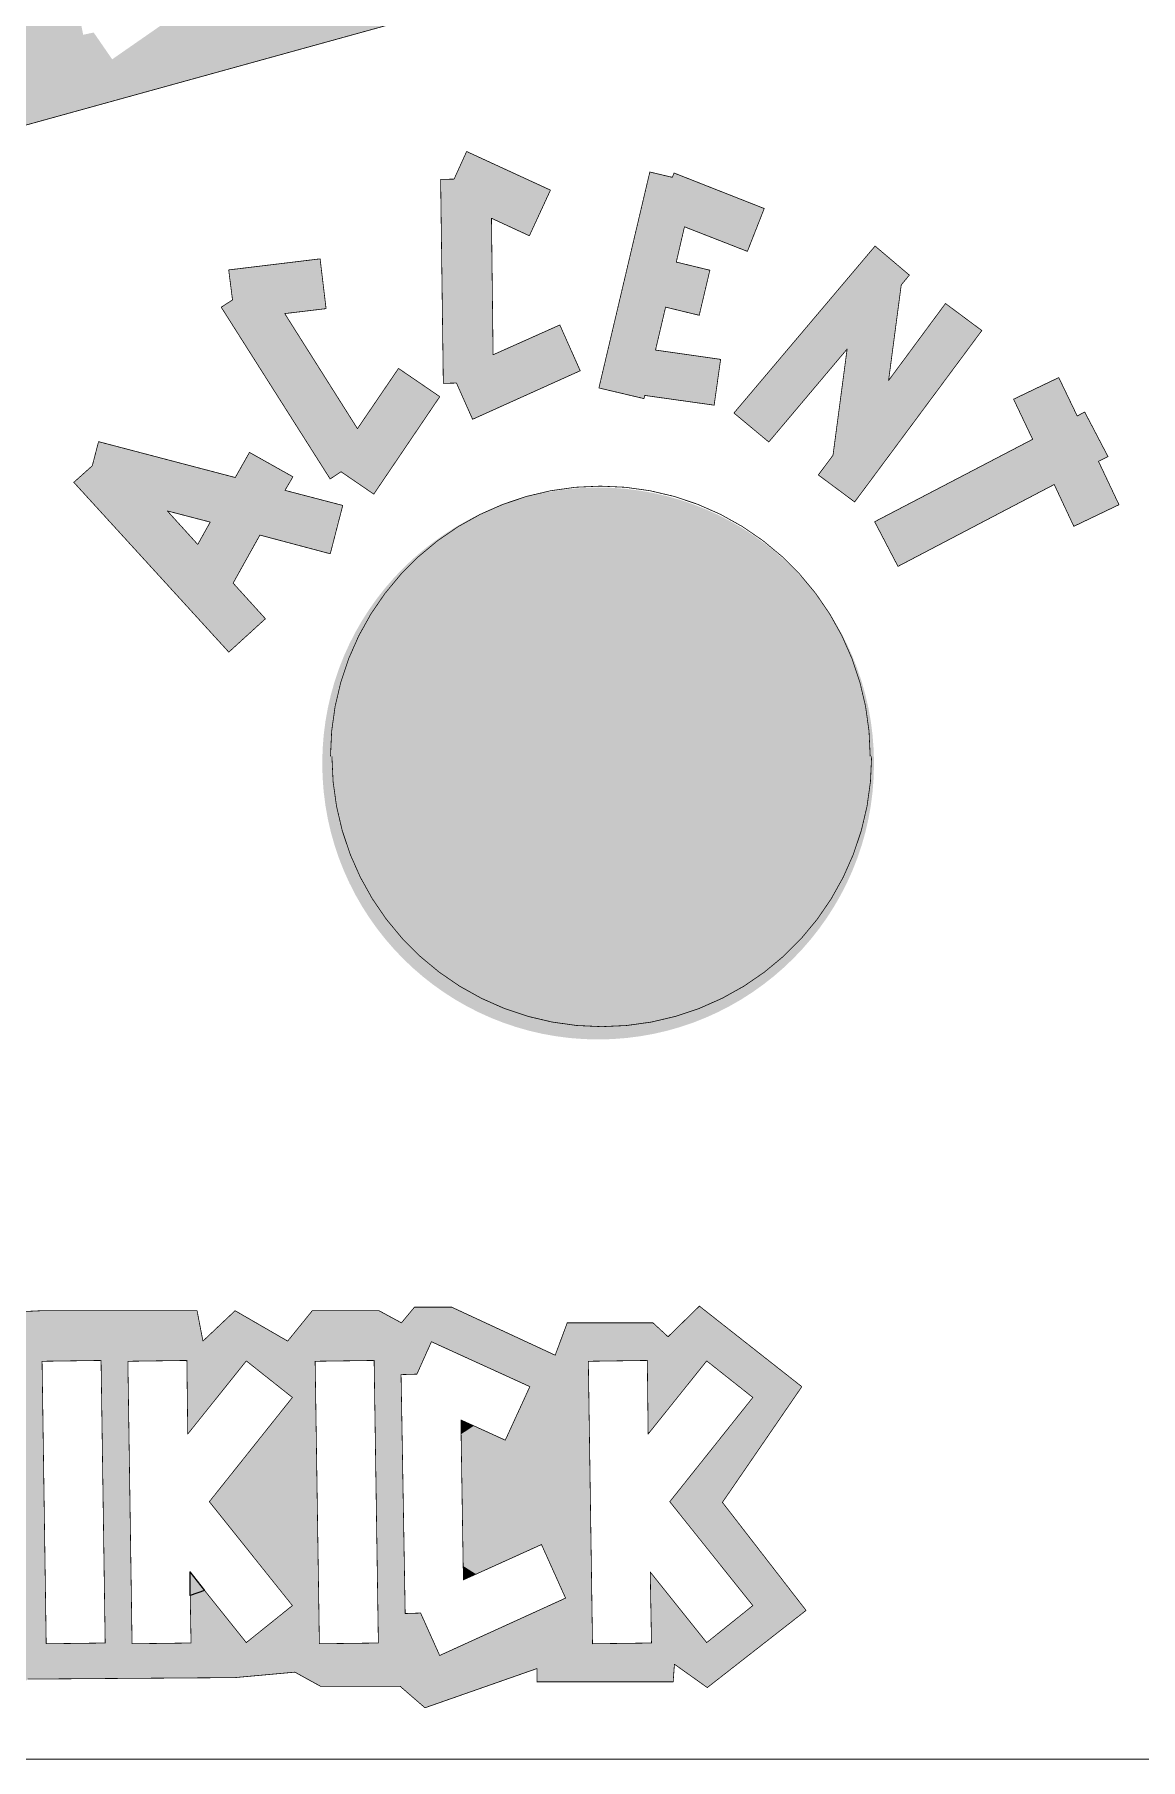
# Model space of a CAD drawing. Header units: inches. Extents: x 0 to 67, y 0 to 129.
# Drawn here: x 31.22 to 49.73, y 0 to 28.86 of the extents above; entities that cross this region are included whole.
import ezdxf

# ---------------------------------------------------------------- set-up
doc = ezdxf.new("R2010")
doc.units = ezdxf.units.IN
for name, color, linetype in [('Bottom Layer', 5, 'Continuous'), ('Bottom Solder', 6, 'Continuous'), ('Mechanical 2', 216, 'Continuous'), ('Mechanical 3', 76, 'Continuous'), ('Multi-Layer', 9, 'Continuous'), ('Pad Holes', 156, 'Continuous'), ('Top Layer', 1, 'Continuous'), ('Top Overlay', 2, 'Continuous'), ('Top Solder', 216, 'Continuous')]:
    doc.layers.add(name, color=color, linetype=linetype)

msp = doc.modelspace()

# ---------------------------------------------------------------- hatches: boundary and pattern name
at = {"layer": 'Bottom Layer'}
h = msp.add_hatch(color=5, dxfattribs=at)
edge = h.paths.add_edge_path()
edge.add_arc((40.655, 16.663), 4.515, 0, 360)
at = {"layer": 'Bottom Solder'}
h = msp.add_hatch(color=6, dxfattribs=at)
edge = h.paths.add_edge_path()
edge.add_arc((40.655, 16.663), 4.617, 0, 360)
at = {"layer": 'Multi-Layer'}
h = msp.add_hatch(color=9, dxfattribs=at)
edge = h.paths.add_edge_path()
edge.add_arc((40.655, 16.663), 4.515, 0, 360)
at = {"layer": 'Pad Holes'}
h = msp.add_hatch(color=7, dxfattribs=at)
edge = h.paths.add_edge_path()
edge.add_arc((40.655, 16.663), 4.515, 0, 360)
at = {"layer": 'Top Layer'}
h = msp.add_hatch(color=1, dxfattribs=at)
edge = h.paths.add_edge_path()
edge.add_arc((40.655, 16.663), 4.515, 0, 360)
at = {"layer": 'Top Overlay'}
h = msp.add_hatch(color=2, dxfattribs=at)
h.paths.add_polyline_path([(57.437, 48.532), (57.451, 48.511), (52.066, 33.14), (23.115, 25.143), (24.484, 21.409), (24.473, 21.386), (24.195, 21.312), (24.179, 21.304), (24.163, 21.301), (23.616, 21.075), (23.601, 21.065), (23.585, 21.06), (23.307, 20.899), (17.413, 29.189), (17.421, 29.213), (32.4, 33.429), (32.504, 33.616), (16.339, 31.983), (10.954, 47.355), (10.966, 47.377), (28.718, 51.777)])
h.paths.add_polyline_path([(41.834, 48.002), (41.827, 48.002), (41.827, 48.002), (41.827, 48.002), (41.827, 48.002), (41.179, 48.002), (41.179, 46.428), (41.475, 46.428), (41.475, 46.986), (41.493, 47.004), (41.827, 47.004), (41.837, 47.004), (41.858, 47.005), (41.879, 47.006), (41.899, 47.008), (41.91, 47.009), (41.916, 47.01), (41.93, 47.012), (41.943, 47.014), (41.956, 47.017), (41.962, 47.018), (41.972, 47.021), (41.99, 47.026), (42.009, 47.031), (42.027, 47.038), (42.036, 47.041), (42.042, 47.044), (42.053, 47.049), (42.065, 47.054), (42.076, 47.059), (42.082, 47.062), (42.093, 47.068), (42.115, 47.081), (42.136, 47.095), (42.156, 47.11), (42.166, 47.119), (42.18, 47.13), (42.207, 47.156), (42.231, 47.185), (42.252, 47.215), (42.262, 47.231), (42.262, 47.231), (42.274, 47.25), (42.294, 47.292), (42.309, 47.335), (42.32, 47.38), (42.324, 47.402), (42.325, 47.409), (42.326, 47.423), (42.328, 47.437), (42.329, 47.451), (42.329, 47.461), (42.329, 47.469), (42.33, 47.476), (42.33, 47.483), (42.33, 47.487), (42.33, 47.487), (42.33, 47.519), (42.33, 47.53), (42.329, 47.551), (42.327, 47.572), (42.325, 47.593), (42.324, 47.604), (42.323, 47.61), (42.321, 47.624), (42.318, 47.637), (42.315, 47.65), (42.312, 47.663), (42.308, 47.675), (42.304, 47.688), (42.3, 47.7), (42.298, 47.706), (42.294, 47.715), (42.287, 47.732), (42.278, 47.749), (42.269, 47.766), (42.264, 47.774), (42.25, 47.798), (42.216, 47.842), (42.177, 47.881), (42.133, 47.915), (42.109, 47.929), (42.106, 47.93), (42.101, 47.933), (42.095, 47.937), (42.089, 47.94), (42.086, 47.941), (42.069, 47.95), (42.033, 47.966), (41.996, 47.979), (41.958, 47.989), (41.939, 47.992), (41.932, 47.993), (41.919, 47.995), (41.905, 47.997), (41.891, 47.999), (41.884, 47.999), (41.877, 48), (41.863, 48.001), (41.85, 48.001), (41.848, 48.001), (41.848, 48.001)], flags=0)
h.paths.add_polyline_path([(47.279, 48.002), (46.982, 48.002), (46.982, 47.352), (46.398, 47.352), (46.398, 48.002), (46.101, 48.002), (46.101, 46.428), (46.398, 46.428), (46.398, 47.083), (46.982, 47.083), (46.982, 46.428), (47.279, 46.428)], flags=0)
h.paths.add_polyline_path([(24.088, 48.002), (23.791, 48.002), (23.791, 46.972), (23.791, 46.965), (23.791, 46.951), (23.79, 46.938), (23.789, 46.924), (23.788, 46.917), (23.788, 46.914), (23.787, 46.907), (23.786, 46.901), (23.784, 46.895), (23.784, 46.891), (23.783, 46.885), (23.78, 46.873), (23.778, 46.866), (23.77, 46.844), (23.77, 46.844), (23.761, 46.822), (23.752, 46.804), (23.736, 46.779), (23.718, 46.756), (23.708, 46.745), (23.7, 46.737), (23.682, 46.722), (23.663, 46.709), (23.642, 46.697), (23.632, 46.692), (23.626, 46.69), (23.614, 46.685), (23.602, 46.681), (23.59, 46.677), (23.584, 46.675), (23.581, 46.675), (23.575, 46.673), (23.568, 46.672), (23.562, 46.67), (23.559, 46.67), (23.559, 46.67), (23.555, 46.669), (23.548, 46.668), (23.542, 46.667), (23.535, 46.666), (23.531, 46.665), (23.528, 46.665), (23.52, 46.664), (23.513, 46.663), (23.506, 46.663), (23.502, 46.663), (23.499, 46.663), (23.491, 46.662), (23.483, 46.662), (23.476, 46.662), (23.472, 46.662), (23.465, 46.662), (23.45, 46.662), (23.435, 46.663), (23.42, 46.664), (23.413, 46.665), (23.409, 46.666), (23.402, 46.667), (23.396, 46.668), (23.389, 46.669), (23.385, 46.67), (23.382, 46.67), (23.376, 46.672), (23.369, 46.673), (23.363, 46.675), (23.359, 46.675), (23.353, 46.677), (23.341, 46.681), (23.329, 46.685), (23.318, 46.69), (23.312, 46.692), (23.304, 46.696), (23.288, 46.704), (23.273, 46.714), (23.271, 46.715), (23.251, 46.73), (23.251, 46.73), (23.234, 46.745), (23.222, 46.758), (23.201, 46.787), (23.184, 46.818), (23.171, 46.85), (23.166, 46.867), (23.164, 46.873), (23.161, 46.886), (23.159, 46.898), (23.157, 46.911), (23.156, 46.917), (23.155, 46.92), (23.155, 46.927), (23.154, 46.934), (23.154, 46.94), (23.153, 46.944), (23.153, 46.947), (23.153, 46.954), (23.153, 46.961), (23.153, 46.968), (23.153, 46.972), (23.153, 48.002), (22.856, 48.002), (22.856, 46.981), (22.856, 46.968), (22.856, 46.942), (22.858, 46.916), (22.861, 46.89), (22.862, 46.877), (22.863, 46.869), (22.866, 46.853), (22.869, 46.837), (22.872, 46.821), (22.874, 46.813), (22.875, 46.805), (22.879, 46.79), (22.884, 46.775), (22.889, 46.76), (22.891, 46.753), (22.895, 46.742), (22.903, 46.721), (22.913, 46.7), (22.923, 46.679), (22.928, 46.669), (22.947, 46.637), (22.992, 46.578), (23.046, 46.526), (23.106, 46.483), (23.139, 46.466), (23.154, 46.459), (23.183, 46.447), (23.213, 46.435), (23.244, 46.426), (23.26, 46.422), (23.268, 46.42), (23.284, 46.416), (23.301, 46.413), (23.318, 46.41), (23.326, 46.408), (23.335, 46.407), (23.353, 46.404), (23.37, 46.402), (23.388, 46.401), (23.406, 46.399), (23.425, 46.398), (23.444, 46.398), (23.463, 46.397), (23.472, 46.397), (23.486, 46.397), (23.514, 46.398), (23.541, 46.399), (23.569, 46.402), (23.583, 46.403), (23.591, 46.404), (23.608, 46.407), (23.626, 46.409), (23.642, 46.413), (23.659, 46.416), (23.675, 46.42), (23.691, 46.424), (23.707, 46.428), (23.715, 46.431), (23.722, 46.433), (23.737, 46.438), (23.752, 46.444), (23.767, 46.45), (23.774, 46.453), (23.774, 46.453), (23.778, 46.455), (23.785, 46.458), (23.792, 46.461), (23.799, 46.465), (23.802, 46.466), (23.816, 46.473), (23.842, 46.489), (23.867, 46.505), (23.891, 46.523), (23.903, 46.533), (23.92, 46.548), (23.95, 46.579), (23.978, 46.613), (24.003, 46.65), (24.013, 46.669), (24.023, 46.686), (24.039, 46.721), (24.054, 46.757), (24.063, 46.789), (24.065, 46.794), (24.07, 46.813), (24.07, 46.813), (24.07, 46.813), (24.071, 46.821), (24.075, 46.837), (24.078, 46.853), (24.08, 46.869), (24.083, 46.886), (24.085, 46.903), (24.086, 46.92), (24.087, 46.937), (24.088, 46.946), (24.088, 46.95), (24.088, 46.959), (24.088, 46.968), (24.088, 46.977), (24.088, 46.981), (24.088, 46.981)], flags=0)
h.paths.add_polyline_path([(25.651, 48.002), (25.359, 48.002), (25.359, 46.631), (25.319, 46.631), (25.006, 48.002), (24.442, 48.002), (24.442, 46.428), (24.734, 46.428), (24.734, 47.799), (24.775, 47.799), (25.087, 46.428), (25.651, 46.428)], flags=0)
h.paths.add_polyline_path([(20.915, 48.002), (20.364, 48.002), (20.092, 46.631), (20.052, 46.631), (19.78, 48.002), (19.231, 48.002), (19.231, 46.428), (19.518, 46.428), (19.518, 47.784), (19.558, 47.784), (19.828, 46.428), (20.318, 46.428), (20.587, 47.784), (20.628, 47.784), (20.628, 46.428), (20.915, 46.428)], flags=0)
h.paths.add_polyline_path([(44.381, 48.002), (43.168, 48.002), (43.168, 47.732), (43.627, 47.732), (43.627, 46.428), (43.923, 46.428), (43.923, 47.732), (44.381, 47.732)], flags=0)
h.paths.add_polyline_path([(42.899, 48.002), (42.603, 48.002), (42.603, 46.428), (42.899, 46.428)], flags=0)
h.paths.add_polyline_path([(27.134, 48.002), (25.921, 48.002), (25.921, 47.732), (26.379, 47.732), (26.379, 46.428), (26.676, 46.428), (26.676, 47.732), (27.134, 47.732)], flags=0)
h.paths.add_polyline_path([(18.561, 48.002), (18.043, 48.002), (17.631, 46.428), (17.936, 46.428), (18.022, 46.775), (18.583, 46.775), (18.669, 46.428), (18.974, 46.428)], flags=0)
h.paths.add_polyline_path([(21.876, 48.033), (21.847, 48.032), (21.819, 48.03), (21.79, 48.028), (21.776, 48.026), (21.77, 48.025), (21.756, 48.024), (21.743, 48.022), (21.73, 48.019), (21.723, 48.018), (21.71, 48.016), (21.685, 48.01), (21.66, 48.003), (21.636, 47.996), (21.624, 47.992), (21.612, 47.988), (21.589, 47.979), (21.567, 47.969), (21.545, 47.958), (21.534, 47.953), (21.518, 47.944), (21.488, 47.925), (21.459, 47.904), (21.431, 47.882), (21.418, 47.869), (21.396, 47.849), (21.357, 47.803), (21.324, 47.753), (21.297, 47.7), (21.287, 47.672), (21.282, 47.66), (21.274, 47.635), (21.267, 47.611), (21.264, 47.596), (21.261, 47.586), (21.259, 47.573), (21.257, 47.566), (21.255, 47.553), (21.255, 47.553), (21.254, 47.549), (21.253, 47.539), (21.251, 47.526), (21.249, 47.512), (21.247, 47.498), (21.246, 47.484), (21.245, 47.47), (21.245, 47.463), (21.244, 47.455), (21.243, 47.44), (21.243, 47.426), (21.243, 47.411), (21.243, 47.403), (21.243, 47.027), (21.243, 47.012), (21.244, 46.983), (21.245, 46.954), (21.248, 46.925), (21.25, 46.911), (21.251, 46.904), (21.253, 46.89), (21.255, 46.877), (21.257, 46.864), (21.26, 46.85), (21.263, 46.838), (21.266, 46.825), (21.269, 46.812), (21.271, 46.806), (21.274, 46.794), (21.282, 46.77), (21.291, 46.747), (21.301, 46.724), (21.306, 46.712), (21.316, 46.691), (21.341, 46.65), (21.369, 46.611), (21.401, 46.576), (21.418, 46.559), (21.44, 46.539), (21.488, 46.503), (21.54, 46.472), (21.595, 46.447), (21.624, 46.438), (21.636, 46.433), (21.66, 46.426), (21.685, 46.42), (21.71, 46.414), (21.723, 46.412), (21.723, 46.412), (21.73, 46.411), (21.743, 46.408), (21.756, 46.406), (21.77, 46.404), (21.783, 46.403), (21.797, 46.401), (21.811, 46.4), (21.825, 46.399), (21.839, 46.398), (21.854, 46.398), (21.868, 46.397), (21.883, 46.397), (21.89, 46.397), (21.904, 46.397), (21.933, 46.398), (21.961, 46.4), (21.99, 46.402), (22.004, 46.404), (22.011, 46.404), (22.024, 46.406), (22.037, 46.408), (22.051, 46.411), (22.064, 46.413), (22.076, 46.416), (22.089, 46.418), (22.102, 46.421), (22.108, 46.423), (22.12, 46.426), (22.144, 46.433), (22.168, 46.441), (22.191, 46.45), (22.203, 46.455), (22.225, 46.465), (22.267, 46.488), (22.307, 46.514), (22.345, 46.543), (22.362, 46.559), (22.362, 46.559), (22.384, 46.58), (22.423, 46.626), (22.456, 46.676), (22.483, 46.729), (22.494, 46.758), (22.498, 46.77), (22.506, 46.794), (22.513, 46.819), (22.519, 46.844), (22.522, 46.857), (22.523, 46.864), (22.525, 46.877), (22.528, 46.89), (22.53, 46.904), (22.531, 46.918), (22.533, 46.932), (22.534, 46.946), (22.535, 46.96), (22.536, 46.975), (22.537, 46.99), (22.537, 47.004), (22.537, 47.019), (22.537, 47.027), (22.537, 47.027), (22.537, 47.403), (22.537, 47.418), (22.537, 47.447), (22.535, 47.476), (22.532, 47.505), (22.53, 47.519), (22.53, 47.526), (22.528, 47.539), (22.526, 47.549), (22.525, 47.553), (22.525, 47.553), (22.523, 47.566), (22.522, 47.573), (22.522, 47.573), (22.52, 47.579), (22.518, 47.592), (22.518, 47.592), (22.517, 47.596), (22.514, 47.605), (22.511, 47.617), (22.509, 47.624), (22.506, 47.636), (22.498, 47.659), (22.489, 47.683), (22.48, 47.706), (22.474, 47.717), (22.464, 47.738), (22.44, 47.779), (22.411, 47.818), (22.38, 47.853), (22.362, 47.869), (22.34, 47.89), (22.292, 47.926), (22.24, 47.957), (22.185, 47.982), (22.157, 47.992), (22.144, 47.996), (22.12, 48.003), (22.095, 48.01), (22.07, 48.016), (22.044, 48.021), (22.017, 48.025), (21.989, 48.028), (21.962, 48.03), (21.948, 48.031), (21.941, 48.032), (21.926, 48.032), (21.912, 48.033), (21.897, 48.033), (21.89, 48.033)], flags=0)
h.paths.add_polyline_path([(44.552, 43.82), (44.302, 43.82), (44.053, 43.82), (44.036, 43.817), (44.019, 43.818), (43.524, 43.753), (43.508, 43.747), (43.49, 43.746), (43.008, 43.617), (42.993, 43.609), (42.976, 43.606), (42.515, 43.415), (42.5, 43.405), (42.484, 43.4), (42.052, 43.15), (42.039, 43.139), (42.023, 43.131), (41.627, 42.827), (41.616, 42.814), (41.602, 42.805), (41.249, 42.452), (41.239, 42.437), (41.226, 42.426), (40.922, 42.03), (40.915, 42.015), (40.903, 42.002), (40.654, 41.569), (40.648, 41.553), (40.639, 41.539), (40.448, 41.077), (40.444, 41.061), (40.437, 41.045), (40.307, 40.563), (40.306, 40.546), (40.301, 40.53), (40.236, 40.035), (40.237, 40.017), (40.233, 40.001), (40.233, 39.751), (40.233, 39.501), (40.237, 39.485), (40.236, 39.467), (40.301, 38.972), (40.306, 38.956), (40.307, 38.939), (40.437, 38.457), (40.444, 38.441), (40.448, 38.425), (40.639, 37.963), (40.648, 37.949), (40.654, 37.933), (40.903, 37.5), (40.915, 37.487), (40.922, 37.472), (41.226, 37.076), (41.239, 37.065), (41.249, 37.05), (41.602, 36.697), (41.616, 36.688), (41.627, 36.675), (42.023, 36.371), (42.039, 36.363), (42.052, 36.352), (42.484, 36.102), (42.5, 36.097), (42.515, 36.087), (42.976, 35.896), (42.993, 35.893), (43.008, 35.885), (43.49, 35.756), (43.508, 35.755), (43.524, 35.749), (44.019, 35.684), (44.036, 35.685), (44.053, 35.682), (44.302, 35.682), (44.302, 35.682), (44.552, 35.682), (44.569, 35.685), (44.586, 35.684), (45.081, 35.749), (45.097, 35.755), (45.114, 35.756), (45.597, 35.885), (45.612, 35.893), (45.629, 35.896), (46.09, 36.087), (46.104, 36.097), (46.121, 36.102), (46.553, 36.352), (46.566, 36.363), (46.581, 36.371), (46.978, 36.675), (46.989, 36.688), (47.003, 36.697), (47.356, 37.05), (47.366, 37.065), (47.378, 37.076), (47.683, 37.472), (47.69, 37.487), (47.701, 37.5), (47.951, 37.933), (47.957, 37.949), (47.966, 37.963), (48.157, 38.425), (48.16, 38.441), (48.168, 38.457), (48.297, 38.939), (48.298, 38.956), (48.304, 38.972), (48.369, 39.467), (48.368, 39.485), (48.371, 39.501), (48.371, 39.751), (48.371, 39.751), (48.371, 40.001), (48.368, 40.017), (48.369, 40.035), (48.304, 40.53), (48.298, 40.546), (48.297, 40.563), (48.168, 41.045), (48.161, 41.061), (48.157, 41.077), (47.966, 41.539), (47.957, 41.553), (47.951, 41.569), (47.701, 42.002), (47.69, 42.015), (47.683, 42.03), (47.378, 42.426), (47.366, 42.437), (47.356, 42.452), (47.003, 42.805), (46.989, 42.814), (46.978, 42.827), (46.581, 43.131), (46.566, 43.139), (46.553, 43.15), (46.121, 43.4), (46.104, 43.405), (46.09, 43.415), (45.629, 43.606), (45.612, 43.609), (45.597, 43.617), (45.114, 43.746), (45.097, 43.747), (45.081, 43.753), (44.586, 43.818), (44.569, 43.817)], flags=0)
h.paths.add_polyline_path([(22.581, 43.82), (22.331, 43.82), (22.082, 43.82), (22.065, 43.817), (22.048, 43.818), (21.553, 43.753), (21.537, 43.747), (21.519, 43.746), (21.037, 43.617), (21.022, 43.609), (21.005, 43.606), (20.544, 43.415), (20.529, 43.405), (20.513, 43.4), (20.081, 43.15), (20.068, 43.139), (20.052, 43.131), (19.656, 42.827), (19.645, 42.814), (19.631, 42.805), (19.278, 42.452), (19.268, 42.437), (19.255, 42.426), (18.951, 42.03), (18.944, 42.015), (18.932, 42.002), (18.683, 41.569), (18.677, 41.553), (18.668, 41.539), (18.477, 41.077), (18.473, 41.061), (18.466, 41.045), (18.336, 40.563), (18.335, 40.546), (18.33, 40.53), (18.265, 40.035), (18.266, 40.017), (18.262, 40.001), (18.262, 39.751), (18.262, 39.501), (18.266, 39.485), (18.265, 39.467), (18.33, 38.972), (18.335, 38.956), (18.336, 38.939), (18.466, 38.457), (18.473, 38.441), (18.477, 38.425), (18.668, 37.963), (18.677, 37.949), (18.683, 37.933), (18.932, 37.5), (18.944, 37.487), (18.951, 37.472), (19.255, 37.076), (19.268, 37.065), (19.278, 37.05), (19.631, 36.697), (19.645, 36.688), (19.656, 36.675), (20.052, 36.371), (20.068, 36.363), (20.081, 36.352), (20.513, 36.102), (20.529, 36.097), (20.544, 36.087), (21.005, 35.896), (21.022, 35.893), (21.037, 35.885), (21.519, 35.756), (21.537, 35.755), (21.553, 35.749), (22.048, 35.684), (22.065, 35.685), (22.082, 35.682), (22.331, 35.682), (22.331, 35.682), (22.581, 35.682), (22.598, 35.685), (22.615, 35.684), (23.11, 35.749), (23.126, 35.755), (23.143, 35.756), (23.626, 35.885), (23.641, 35.893), (23.658, 35.896), (24.119, 36.087), (24.133, 36.097), (24.15, 36.102), (24.582, 36.352), (24.595, 36.363), (24.61, 36.371), (25.007, 36.675), (25.018, 36.688), (25.032, 36.697), (25.385, 37.05), (25.395, 37.065), (25.407, 37.076), (25.712, 37.472), (25.719, 37.487), (25.73, 37.5), (25.98, 37.933), (25.986, 37.949), (25.995, 37.963), (26.186, 38.425), (26.189, 38.441), (26.197, 38.457), (26.326, 38.939), (26.327, 38.956), (26.333, 38.972), (26.398, 39.467), (26.397, 39.485), (26.4, 39.501), (26.4, 39.751), (26.4, 39.751), (26.4, 40.001), (26.397, 40.017), (26.398, 40.035), (26.333, 40.53), (26.327, 40.546), (26.326, 40.563), (26.197, 41.045), (26.19, 41.061), (26.186, 41.077), (25.995, 41.539), (25.986, 41.553), (25.98, 41.569), (25.73, 42.002), (25.719, 42.015), (25.712, 42.03), (25.407, 42.426), (25.395, 42.437), (25.385, 42.452), (25.032, 42.805), (25.018, 42.814), (25.007, 42.827), (24.61, 43.131), (24.595, 43.139), (24.582, 43.15), (24.15, 43.4), (24.133, 43.405), (24.119, 43.415), (23.658, 43.606), (23.641, 43.609), (23.626, 43.617), (23.143, 43.746), (23.126, 43.747), (23.11, 43.753), (22.615, 43.818), (22.598, 43.817)], flags=0)
h.paths.add_polyline_path([(35.89, 32.844), (35.226, 32.736), (35.431, 31.486), (34.655, 31.347), (34.635, 31.362), (34.447, 32.508), (33.784, 32.4), (34.303, 29.223), (34.966, 29.331), (34.746, 30.681), (35.521, 30.819), (35.542, 30.804), (35.745, 29.559), (36.409, 29.667), (36.201, 30.941), (36.407, 30.977), (36.298, 31.64), (36.11, 31.607), (36.09, 31.622)], flags=0)
h.paths.add_polyline_path([(31.771, 32.036), (31.672, 31.633), (31.491, 31.595), (32.037, 28.854), (32.213, 28.891), (32.522, 28.443), (33.851, 29.366), (33.462, 29.932), (32.656, 29.376), (32.632, 29.385), (32.278, 31.178), (32.295, 31.197), (33.082, 31.122), (33.252, 31.79)], flags=0)
h.paths.add_polyline_path([(30.09, 31.547), (29.314, 31.411), (29.335, 31.298), (29.32, 31.277), (28.678, 31.187), (28.786, 30.411), (29.474, 30.505), (29.956, 27.758), (30.731, 27.894), (30.254, 30.595), (30.269, 30.615), (30.967, 30.707), (30.859, 31.483), (30.116, 31.383)], flags=0)
h.paths.add_polyline_path([(27.884, 31.128), (27.062, 30.994), (27.705, 27.058), (28.527, 27.191)], flags=0)
h.paths.add_polyline_path([(24.886, 30.753), (24.094, 30.603), (24.934, 26.168), (25.726, 26.318), (25.523, 27.389), (26.89, 29.261), (26.252, 29.857), (26.178, 29.757), (24.922, 30.563)], flags=0)
for points in [[(38.064, 23.022), (38.019, 26.434), (38.244, 26.439), (38.454, 26.901), (39.857, 26.255), (39.504, 25.491), (38.87, 25.784), (38.897, 23.5), (40.014, 23.999), (40.355, 23.233), (38.554, 22.421), (38.284, 23.027)], [(41.435, 22.82), (42.597, 22.657), (42.705, 23.424), (41.615, 23.579), (41.784, 24.297), (42.347, 24.161), (42.525, 24.915), (41.963, 25.051), (42.1, 25.641), (43.153, 25.23), (43.435, 25.947), (41.926, 26.541), (41.897, 26.469), (41.52, 26.558), (40.668, 22.945), (41.422, 22.767)], [(42.928, 22.526), (43.511, 22.041), (44.822, 23.596), (44.586, 21.82), (44.34, 21.49), (44.948, 21.038), (47.077, 23.906), (46.468, 24.358), (45.516, 23.07), (45.728, 24.669), (45.864, 24.833), (45.29, 25.319)], [(36.17, 21.423), (34.347, 24.296), (34.536, 24.418), (34.472, 24.92), (36.002, 25.105), (36.102, 24.272), (35.41, 24.189), (36.627, 22.264), (37.314, 23.272), (38.005, 22.8), (36.9, 21.169), (36.353, 21.543)], [(45.673, 19.96), (45.283, 20.707), (47.927, 22.086), (47.608, 22.757), (48.364, 23.119), (48.673, 22.476), (48.798, 22.543), (49.188, 21.797), (49.029, 21.717), (49.372, 20.992), (48.616, 20.63), (48.288, 21.33)], [(33.782, 5.822), (33.782, 5.45), (33.787, 5.445), (34.023, 5.74)], [(41.488, 5.822), (41.488, 5.45), (41.492, 5.445), (41.728, 5.74)], [(38.358, 5.681), (38.358, 5.447), (38.362, 5.443), (38.575, 5.582)], [(38.396, 3.237), (38.396, 3.009), (38.4, 3.005), (38.611, 3.101)], [(41.527, 3.137), (41.527, 2.751), (41.534, 2.744), (41.773, 2.83)]]:
    msp.add_hatch(color=2, dxfattribs=at).paths.add_polyline_path(points)
h = msp.add_hatch(color=2, dxfattribs=at)
h.paths.add_polyline_path([(34.582, 21.447), (34.82, 21.867), (35.531, 21.468), (35.537, 21.443), (35.414, 21.232), (36.381, 20.98), (36.177, 20.189), (36.155, 20.176), (34.994, 20.484), (34.546, 19.68), (35.087, 19.084), (34.474, 18.526), (31.892, 21.352), (31.893, 21.378), (32.189, 21.643), (32.29, 22.03), (32.311, 22.042)])
h.paths.add_polyline_path([(33.445, 20.888), (33.954, 20.327), (34.163, 20.701)], flags=0)
h = msp.add_hatch(color=2, dxfattribs=at)
h.paths.add_polyline_path([(44.064, 6.237), (42.735, 4.302), (44.135, 2.494), (42.482, 1.203), (41.932, 1.594), (41.911, 1.299), (39.63, 1.299), (39.63, 1.521), (37.757, 0.865), (37.343, 1.223), (36.012, 1.223), (35.58, 1.461), (34.579, 1.37), (31.107, 1.345), (30.889, 1.126), (29.514, 1.461), (28.802, 1.37), (28.6, 1.906), (26.815, 1.596), (26.572, 1.229), (25.005, 1.461), (24.8, 2.37), (23.931, 2.122), (23.694, 1.422), (21.579, 1.422), (21.579, 7.484), (23.784, 7.484), (24.8, 6.836), (25.53, 7.366), (28.32, 7.366), (31.337, 7.508), (33.943, 7.508), (34.041, 7), (34.579, 7.508), (35.459, 7), (35.871, 7.508), (36.988, 7.508), (37.363, 7.305), (37.582, 7.568), (38.203, 7.568), (39.936, 6.764), (40.138, 7.305), (41.573, 7.305), (41.825, 7.072), (42.35, 7.585)])
h.paths.add_polyline_path([(37.865, 6.989), (37.622, 6.447), (37.357, 6.439), (37.426, 2.442), (37.684, 2.45), (38.003, 1.74), (40.11, 2.7), (39.707, 3.596), (38.421, 3.015), (38.4, 3.028), (38.359, 5.658), (38.38, 5.671), (39.101, 5.342), (39.512, 6.238)], flags=0)
h.paths.add_polyline_path([(25.771, 6.704), (25.541, 2.054), (26.528, 2.005), (26.535, 2.234), (28.35, 2.686), (28.676, 2.693), (28.544, 6.697), (27.564, 6.662), (27.571, 6.327), (27.552, 6.311), (26.744, 6.454), (26.758, 6.655)], flags=0)
h.paths.add_polyline_path([(41.478, 6.676), (40.491, 6.662), (40.561, 1.936), (41.548, 1.949), (41.528, 3.098), (41.552, 3.107), (42.472, 1.956), (43.244, 2.575), (41.854, 4.313), (43.244, 6.057), (42.472, 6.668), (41.516, 5.475), (41.492, 5.483)], flags=0)
h.paths.add_polyline_path([(33.772, 6.676), (32.785, 6.662), (32.855, 1.936), (33.842, 1.949), (33.822, 3.098), (33.846, 3.107), (34.767, 1.956), (35.538, 2.575), (34.148, 4.313), (35.538, 6.057), (34.767, 6.668), (33.81, 5.475), (33.786, 5.483)], flags=0)
h.paths.add_polyline_path([(23.265, 6.808), (22.278, 6.808), (22.278, 1.942), (23.265, 1.942), (23.265, 3.117), (25.337, 4.827), (24.704, 5.585), (24.593, 5.494), (23.265, 6.599)], flags=0)
h.paths.add_polyline_path([(36.906, 6.676), (35.919, 6.662), (35.99, 1.936), (36.977, 1.949)], flags=0)
h.paths.add_polyline_path([(32.336, 6.676), (31.349, 6.662), (31.418, 1.936), (32.405, 1.949)], flags=0)
h.paths.add_polyline_path([(30.042, 6.69), (29.055, 6.662), (29.188, 2.012), (29.48, 2.018), (30.815, 1.811), (30.967, 2.783), (30.147, 2.916)], flags=0)
at = {"layer": 'Top Solder'}
h = msp.add_hatch(color=216, dxfattribs=at)
edge = h.paths.add_edge_path()
edge.add_arc((40.655, 16.663), 4.617, 0, 360)

# ---------------------------------------------------------------- linework, layer by layer
at = {"layer": 'Mechanical 2', "const_width": 0.0127}
for points in [[(36.176, 16.787, -0.414214), (40.692, 21.303)], [(40.692, 21.303, -0.414214), (45.208, 16.787)], [(40.716, 12.26, -0.414214), (36.2, 16.776)], [(45.232, 16.776, -0.414214), (40.716, 12.26)]]:
    msp.add_lwpolyline(points, format="xyb", dxfattribs=at)
at = {"layer": 'Mechanical 2', "const_width": 0.00635}
for points in [[(40.689, 21.303, 1), (40.695, 21.303, 1)], [(40.689, 21.303, 1), (40.695, 21.303, 1)], [(36.173, 16.787, 1), (36.179, 16.787, 1)], [(36.197, 16.776, 1), (36.204, 16.776, 1)], [(45.205, 16.787, 1), (45.211, 16.787, 1)], [(45.229, 16.776, 1), (45.235, 16.776, 1)], [(40.713, 12.26, 1), (40.72, 12.26, 1)], [(40.713, 12.26, 1), (40.72, 12.26, 1)]]:
    msp.add_lwpolyline(points, format="xyb", close=True, dxfattribs=at)
at = {"layer": 'Mechanical 2', "const_width": 0.0127}
msp.add_lwpolyline([(0.006, 0.006), (66.606, 0.006)], dxfattribs=at)
at = {"layer": 'Mechanical 3'}
for points, const_width in [([(23.115, 25.143), (52.066, 33.14)], 0.013), ([(38.244, 26.439), (38.454, 26.901)], 0.0127), ([(38.454, 26.901), (39.857, 26.255)], 0.0127), ([(40.668, 22.945), (41.52, 26.558)], 0.0127), ([(41.52, 26.558), (41.897, 26.469)], 0.0127), ([(38.019, 26.434), (38.244, 26.439)], 0.0127), ([(38.019, 26.434), (38.064, 23.022)], 0.0127), ([(41.897, 26.469), (41.926, 26.541)], 0.0127), ([(41.926, 26.541), (43.435, 25.947)], 0.0127), ([(39.504, 25.491), (39.857, 26.255)], 0.0127), ([(38.87, 25.784), (39.504, 25.491)], 0.0127), ([(38.87, 25.784), (38.897, 23.5)], 0.0127), ([(43.153, 25.23), (43.435, 25.947)], 0.0127), ([(41.963, 25.051), (42.1, 25.641)], 0.0127), ([(42.1, 25.641), (43.153, 25.23)], 0.0127), ([(34.472, 24.92), (36.002, 25.105)], 0.0127), ([(36.002, 25.105), (36.102, 24.272)], 0.0127), ([(42.928, 22.526), (45.29, 25.319)], 0.0127), ([(45.29, 25.319), (45.864, 24.833)], 0.0127), ([(34.472, 24.92), (34.536, 24.418)], 0.0127), ([(41.963, 25.051), (42.525, 24.915)], 0.0127), ([(42.347, 24.161), (42.525, 24.915)], 0.0127), ([(45.728, 24.669), (45.864, 24.833)], 0.0127), ([(45.516, 23.07), (45.728, 24.669)], 0.0127), ([(34.347, 24.296), (34.536, 24.418)], 0.0127), ([(34.347, 24.296), (36.17, 21.423)], 0.0127), ([(35.41, 24.189), (36.102, 24.272)], 0.0127), ([(41.615, 23.579), (41.784, 24.297)], 0.0127), ([(41.784, 24.297), (42.347, 24.161)], 0.0127), ([(45.516, 23.07), (46.468, 24.358)], 0.0127), ([(46.468, 24.358), (47.077, 23.906)], 0.0127), ([(35.41, 24.189), (36.627, 22.264)], 0.0127), ([(38.897, 23.5), (40.014, 23.999)], 0.0127), ([(40.014, 23.999), (40.355, 23.233)], 0.0127), ([(44.948, 21.038), (47.077, 23.906)], 0.0127), ([(41.615, 23.579), (42.705, 23.424)], 0.0127), ([(42.597, 22.657), (42.705, 23.424)], 0.0127), ([(43.511, 22.041), (44.822, 23.596)], 0.0127), ([(44.586, 21.82), (44.822, 23.596)], 0.0127), ([(36.627, 22.264), (37.314, 23.272)], 0.0127), ([(37.314, 23.272), (38.005, 22.8)], 0.0127), ([(38.554, 22.421), (40.355, 23.233)], 0.0127), ([(47.608, 22.757), (48.364, 23.119)], 0.0127), ([(48.364, 23.119), (48.673, 22.476)], 0.0127), ([(36.9, 21.169), (38.005, 22.8)], 0.0127), ([(38.064, 23.022), (38.284, 23.027)], 0.0127), ([(38.284, 23.027), (38.554, 22.421)], 0.0127), ([(40.668, 22.945), (41.422, 22.767)], 0.0127), ([(41.422, 22.767), (41.435, 22.82)], 0.0127), ([(41.435, 22.82), (42.597, 22.657)], 0.0127), ([(42.928, 22.526), (43.511, 22.041)], 0.0127), ([(47.608, 22.757), (47.927, 22.086)], 0.0127), ([(48.673, 22.476), (48.798, 22.543)], 0.0127), ([(48.798, 22.543), (49.188, 21.797)], 0.0127), ([(32.189, 21.643), (32.294, 22.047)], 0.0127), ([(32.294, 22.047), (34.582, 21.447)], 0.0127), ([(45.283, 20.707), (47.927, 22.086)], 0.0127), ([(31.88, 21.366), (32.189, 21.643)], 0.0127), ([(34.582, 21.447), (34.82, 21.867)], 0.0127), ([(34.82, 21.867), (35.547, 21.459)], 0.0127), ([(44.34, 21.49), (44.586, 21.82)], 0.0127), ([(49.029, 21.717), (49.188, 21.797)], 0.0127), ([(49.029, 21.717), (49.372, 20.992)], 0.0127), ([(31.88, 21.366), (34.474, 18.526)], 0.0127), ([(35.414, 21.232), (35.547, 21.459)], 0.0127), ([(36.17, 21.423), (36.353, 21.543)], 0.0127), ([(36.353, 21.543), (36.9, 21.169)], 0.0127), ([(44.34, 21.49), (44.948, 21.038)], 0.0127), ([(35.414, 21.232), (36.381, 20.98)], 0.0127), ([(45.673, 19.96), (48.288, 21.33)], 0.0127), ([(48.288, 21.33), (48.616, 20.63)], 0.0127), ([(33.445, 20.888), (33.954, 20.327)], 0.0127), ([(33.445, 20.888), (34.163, 20.701)], 0.0127), ([(36.172, 20.171), (36.381, 20.98)], 0.0127), ([(48.616, 20.63), (49.372, 20.992)], 0.0127), ([(33.954, 20.327), (34.163, 20.701)], 0.0127), ([(34.546, 19.68), (34.994, 20.484)], 0.0127), ([(34.994, 20.484), (36.172, 20.171)], 0.0127), ([(45.283, 20.707), (45.673, 19.96)], 0.0127), ([(34.546, 19.68), (35.087, 19.084)], 0.0127), ([(34.474, 18.526), (35.087, 19.084)], 0.0127), ([(28.32, 7.366), (31.337, 7.508)], 0.0127), ([(31.337, 7.508), (33.943, 7.508)], 0.0127), ([(33.943, 7.508), (34.041, 7)], 0.0127), ([(34.041, 7), (34.579, 7.508)], 0.0127), ([(34.579, 7.508), (35.459, 7)], 0.0127), ([(35.459, 7), (35.871, 7.508)], 0.0127), ([(35.871, 7.508), (36.988, 7.508)], 0.0127), ([(36.988, 7.508), (37.363, 7.305)], 0.0127), ([(37.363, 7.305), (37.582, 7.568)], 0.0127), ([(37.582, 7.568), (38.203, 7.568)], 0.0127), ([(38.203, 7.568), (39.936, 6.764)], 0.0127), ([(41.825, 7.072), (42.35, 7.585)], 0.0127), ([(42.35, 7.585), (44.064, 6.237)], 0.0127), ([(39.936, 6.764), (40.138, 7.305)], 0.0127), ([(40.138, 7.305), (41.573, 7.305)], 0.0127), ([(41.573, 7.305), (41.825, 7.072)], 0.0127), ([(37.622, 6.447), (37.865, 6.989)], 0.0127), ([(37.865, 6.989), (39.512, 6.238)], 0.0127), ([(31.349, 6.662), (32.336, 6.676)], 0.0127), ([(31.349, 6.662), (31.418, 1.936)], 0.0127), ([(32.336, 6.676), (32.405, 1.949)], 0.0127), ([(32.785, 6.662), (33.772, 6.676)], 0.0127), ([(32.785, 6.662), (32.855, 1.936)], 0.0127), ([(33.772, 6.676), (33.787, 5.445)], 0.0127), ([(33.787, 5.445), (34.767, 6.668)], 0.0127), ([(34.767, 6.668), (35.538, 6.057)], 0.0127), ([(35.919, 6.662), (36.906, 6.676)], 0.0127), ([(35.919, 6.662), (35.99, 1.936)], 0.0127), ([(36.906, 6.676), (36.977, 1.949)], 0.0127), ([(40.491, 6.662), (41.478, 6.676)], 0.0127), ([(40.491, 6.662), (40.561, 1.936)], 0.0127), ([(41.478, 6.676), (41.492, 5.445)], 0.0127), ([(41.492, 5.445), (42.472, 6.668)], 0.0127), ([(42.472, 6.668), (43.244, 6.057)], 0.0127), ([(37.357, 6.439), (37.622, 6.447)], 0.0127), ([(37.357, 6.439), (37.426, 2.442)], 0.0127), ([(34.148, 4.313), (35.538, 6.057)], 0.0127), ([(39.101, 5.342), (39.512, 6.238)], 0.0127), ([(41.854, 4.313), (43.244, 6.057)], 0.0127), ([(42.735, 4.302), (44.064, 6.237)], 0.0127), ([(38.358, 5.681), (38.4, 3.005)], 0.0127), ([(38.358, 5.681), (39.101, 5.342)], 0.0127), ([(34.148, 4.313), (35.538, 2.575)], 0.0127), ([(41.854, 4.313), (43.244, 2.575)], 0.0127), ([(42.735, 4.302), (44.135, 2.494)], 0.0127), ([(38.4, 3.005), (39.707, 3.596)], 0.0127), ([(39.707, 3.596), (40.11, 2.7)], 0.0127), ([(33.821, 3.137), (33.842, 1.949)], 0.0127), ([(33.821, 3.137), (34.767, 1.956)], 0.0127), ([(41.527, 3.137), (41.548, 1.949)], 0.0127), ([(41.527, 3.137), (42.472, 1.956)], 0.0127), ([(38.003, 1.74), (40.11, 2.7)], 0.0127), ([(34.767, 1.956), (35.538, 2.575)], 0.0127), ([(37.426, 2.442), (37.684, 2.45)], 0.0127), ([(37.684, 2.45), (38.003, 1.74)], 0.0127), ([(42.472, 1.956), (43.244, 2.575)], 0.0127), ([(42.482, 1.203), (44.135, 2.494)], 0.0127), ([(31.418, 1.936), (32.405, 1.949)], 0.0127), ([(32.855, 1.936), (33.842, 1.949)], 0.0127), ([(35.99, 1.936), (36.977, 1.949)], 0.0127), ([(40.561, 1.936), (41.548, 1.949)], 0.0127), ([(34.579, 1.37), (35.58, 1.461)], 0.0127), ([(35.58, 1.461), (36.012, 1.223)], 0.0127), ([(37.757, 0.865), (39.63, 1.521)], 0.0127), ([(39.63, 1.299), (39.63, 1.521)], 0.0127), ([(41.911, 1.299), (41.932, 1.594)], 0.0127), ([(41.932, 1.594), (42.482, 1.203)], 0.0127), ([(31.107, 1.345), (34.579, 1.37)], 0.0127), ([(36.012, 1.223), (37.343, 1.223)], 0.0127), ([(37.343, 1.223), (37.757, 0.865)], 0.0127), ([(39.63, 1.299), (41.911, 1.299)], 0.0127)]:
    msp.add_lwpolyline(points, dxfattribs=dict(at, const_width=const_width))
at = {"layer": 'Mechanical 3', "const_width": 0.00635}
for points in [[(38.451, 26.901, 1), (38.457, 26.901, 1)], [(38.451, 26.901, 1), (38.457, 26.901, 1)], [(41.516, 26.558, 1), (41.523, 26.558, 1)], [(41.516, 26.558, 1), (41.523, 26.558, 1)], [(38.015, 26.434, 1), (38.022, 26.434, 1)], [(38.015, 26.434, 1), (38.022, 26.434, 1)], [(38.241, 26.439, 1), (38.247, 26.439, 1)], [(38.241, 26.439, 1), (38.247, 26.439, 1)], [(41.894, 26.469, 1), (41.9, 26.469, 1)], [(41.894, 26.469, 1), (41.9, 26.469, 1)], [(41.923, 26.541, 1), (41.929, 26.541, 1)], [(41.923, 26.541, 1), (41.929, 26.541, 1)], [(39.854, 26.255, 1), (39.86, 26.255, 1)], [(39.854, 26.255, 1), (39.86, 26.255, 1)], [(38.867, 25.784, 1), (38.874, 25.784, 1)], [(38.867, 25.784, 1), (38.874, 25.784, 1)], [(43.432, 25.947, 1), (43.438, 25.947, 1)], [(43.432, 25.947, 1), (43.438, 25.947, 1)], [(39.501, 25.491, 1), (39.507, 25.491, 1)], [(39.501, 25.491, 1), (39.507, 25.491, 1)], [(42.096, 25.641, 1), (42.103, 25.641, 1)], [(42.096, 25.641, 1), (42.103, 25.641, 1)], [(35.999, 25.105, 1), (36.005, 25.105, 1)], [(35.999, 25.105, 1), (36.005, 25.105, 1)], [(43.15, 25.23, 1), (43.157, 25.23, 1)], [(43.15, 25.23, 1), (43.157, 25.23, 1)], [(45.287, 25.319, 1), (45.293, 25.319, 1)], [(45.287, 25.319, 1), (45.293, 25.319, 1)], [(34.469, 24.92, 1), (34.476, 24.92, 1)], [(34.469, 24.92, 1), (34.476, 24.92, 1)], [(41.959, 25.051, 1), (41.966, 25.051, 1)], [(41.959, 25.051, 1), (41.966, 25.051, 1)], [(42.522, 24.915, 1), (42.528, 24.915, 1)], [(42.522, 24.915, 1), (42.528, 24.915, 1)], [(45.861, 24.833, 1), (45.868, 24.833, 1)], [(45.861, 24.833, 1), (45.868, 24.833, 1)], [(45.725, 24.669, 1), (45.731, 24.669, 1)], [(45.725, 24.669, 1), (45.731, 24.669, 1)], [(34.344, 24.296, 1), (34.35, 24.296, 1)], [(34.344, 24.296, 1), (34.35, 24.296, 1)], [(34.533, 24.418, 1), (34.539, 24.418, 1)], [(34.533, 24.418, 1), (34.539, 24.418, 1)], [(36.098, 24.272, 1), (36.105, 24.272, 1)], [(36.098, 24.272, 1), (36.105, 24.272, 1)], [(41.781, 24.297, 1), (41.787, 24.297, 1)], [(41.781, 24.297, 1), (41.787, 24.297, 1)], [(46.465, 24.358, 1), (46.471, 24.358, 1)], [(46.465, 24.358, 1), (46.471, 24.358, 1)], [(35.407, 24.189, 1), (35.413, 24.189, 1)], [(35.407, 24.189, 1), (35.413, 24.189, 1)], [(40.011, 23.999, 1), (40.018, 23.999, 1)], [(40.011, 23.999, 1), (40.018, 23.999, 1)], [(42.344, 24.161, 1), (42.35, 24.161, 1)], [(42.344, 24.161, 1), (42.35, 24.161, 1)], [(47.074, 23.906, 1), (47.08, 23.906, 1)], [(47.074, 23.906, 1), (47.08, 23.906, 1)], [(38.894, 23.5, 1), (38.9, 23.5, 1)], [(38.894, 23.5, 1), (38.9, 23.5, 1)], [(41.612, 23.579, 1), (41.618, 23.579, 1)], [(41.612, 23.579, 1), (41.618, 23.579, 1)], [(42.702, 23.424, 1), (42.708, 23.424, 1)], [(42.702, 23.424, 1), (42.708, 23.424, 1)], [(44.819, 23.596, 1), (44.826, 23.596, 1)], [(44.819, 23.596, 1), (44.826, 23.596, 1)], [(37.311, 23.272, 1), (37.317, 23.272, 1)], [(37.311, 23.272, 1), (37.317, 23.272, 1)], [(40.352, 23.233, 1), (40.359, 23.233, 1)], [(40.352, 23.233, 1), (40.359, 23.233, 1)], [(48.361, 23.119, 1), (48.367, 23.119, 1)], [(48.361, 23.119, 1), (48.367, 23.119, 1)], [(38.002, 22.8, 1), (38.008, 22.8, 1)], [(38.002, 22.8, 1), (38.008, 22.8, 1)], [(38.061, 23.022, 1), (38.068, 23.022, 1)], [(38.061, 23.022, 1), (38.068, 23.022, 1)], [(38.281, 23.027, 1), (38.287, 23.027, 1)], [(38.281, 23.027, 1), (38.287, 23.027, 1)], [(40.665, 22.945, 1), (40.671, 22.945, 1)], [(40.665, 22.945, 1), (40.671, 22.945, 1)], [(41.432, 22.82, 1), (41.439, 22.82, 1)], [(41.432, 22.82, 1), (41.439, 22.82, 1)], [(45.513, 23.07, 1), (45.519, 23.07, 1)], [(45.513, 23.07, 1), (45.519, 23.07, 1)], [(41.419, 22.767, 1), (41.425, 22.767, 1)], [(41.419, 22.767, 1), (41.425, 22.767, 1)], [(42.594, 22.657, 1), (42.6, 22.657, 1)], [(42.594, 22.657, 1), (42.6, 22.657, 1)], [(42.925, 22.526, 1), (42.931, 22.526, 1)], [(42.925, 22.526, 1), (42.931, 22.526, 1)], [(47.605, 22.757, 1), (47.611, 22.757, 1)], [(47.605, 22.757, 1), (47.611, 22.757, 1)], [(48.795, 22.543, 1), (48.801, 22.543, 1)], [(48.795, 22.543, 1), (48.801, 22.543, 1)], [(36.624, 22.264, 1), (36.63, 22.264, 1)], [(36.624, 22.264, 1), (36.63, 22.264, 1)], [(38.551, 22.421, 1), (38.558, 22.421, 1)], [(38.551, 22.421, 1), (38.558, 22.421, 1)], [(48.67, 22.476, 1), (48.676, 22.476, 1)], [(48.67, 22.476, 1), (48.676, 22.476, 1)], [(32.291, 22.047, 1), (32.297, 22.047, 1)], [(32.291, 22.047, 1), (32.297, 22.047, 1)], [(43.507, 22.041, 1), (43.514, 22.041, 1)], [(43.507, 22.041, 1), (43.514, 22.041, 1)], [(47.923, 22.086, 1), (47.93, 22.086, 1)], [(47.923, 22.086, 1), (47.93, 22.086, 1)], [(32.186, 21.643, 1), (32.192, 21.643, 1)], [(32.186, 21.643, 1), (32.192, 21.643, 1)], [(34.817, 21.867, 1), (34.823, 21.867, 1)], [(34.817, 21.867, 1), (34.823, 21.867, 1)], [(44.583, 21.82, 1), (44.589, 21.82, 1)], [(44.583, 21.82, 1), (44.589, 21.82, 1)], [(49.026, 21.717, 1), (49.032, 21.717, 1)], [(49.026, 21.717, 1), (49.032, 21.717, 1)], [(49.185, 21.797, 1), (49.191, 21.797, 1)], [(49.185, 21.797, 1), (49.191, 21.797, 1)], [(31.877, 21.366, 1), (31.883, 21.366, 1)], [(31.877, 21.366, 1), (31.883, 21.366, 1)], [(34.579, 21.447, 1), (34.585, 21.447, 1)], [(34.579, 21.447, 1), (34.585, 21.447, 1)], [(35.543, 21.459, 1), (35.55, 21.459, 1)], [(35.543, 21.459, 1), (35.55, 21.459, 1)], [(36.166, 21.423, 1), (36.173, 21.423, 1)], [(36.166, 21.423, 1), (36.173, 21.423, 1)], [(36.35, 21.543, 1), (36.357, 21.543, 1)], [(36.35, 21.543, 1), (36.357, 21.543, 1)], [(44.337, 21.49, 1), (44.343, 21.49, 1)], [(44.337, 21.49, 1), (44.343, 21.49, 1)], [(35.411, 21.232, 1), (35.417, 21.232, 1)], [(35.411, 21.232, 1), (35.417, 21.232, 1)], [(36.897, 21.169, 1), (36.903, 21.169, 1)], [(36.897, 21.169, 1), (36.903, 21.169, 1)], [(48.285, 21.33, 1), (48.291, 21.33, 1)], [(48.285, 21.33, 1), (48.291, 21.33, 1)], [(33.442, 20.888, 1), (33.448, 20.888, 1)], [(33.442, 20.888, 1), (33.448, 20.888, 1)], [(36.378, 20.98, 1), (36.384, 20.98, 1)], [(36.378, 20.98, 1), (36.384, 20.98, 1)], [(44.945, 21.038, 1), (44.952, 21.038, 1)], [(44.945, 21.038, 1), (44.952, 21.038, 1)], [(49.369, 20.992, 1), (49.375, 20.992, 1)], [(49.369, 20.992, 1), (49.375, 20.992, 1)], [(34.16, 20.701, 1), (34.166, 20.701, 1)], [(34.16, 20.701, 1), (34.166, 20.701, 1)], [(34.99, 20.484, 1), (34.997, 20.484, 1)], [(34.99, 20.484, 1), (34.997, 20.484, 1)], [(45.28, 20.707, 1), (45.286, 20.707, 1)], [(45.28, 20.707, 1), (45.286, 20.707, 1)], [(48.613, 20.63, 1), (48.619, 20.63, 1)], [(48.613, 20.63, 1), (48.619, 20.63, 1)], [(33.951, 20.327, 1), (33.957, 20.327, 1)], [(33.951, 20.327, 1), (33.957, 20.327, 1)], [(36.169, 20.171, 1), (36.175, 20.171, 1)], [(36.169, 20.171, 1), (36.175, 20.171, 1)], [(45.67, 19.96, 1), (45.676, 19.96, 1)], [(45.67, 19.96, 1), (45.676, 19.96, 1)], [(34.543, 19.68, 1), (34.549, 19.68, 1)], [(34.543, 19.68, 1), (34.549, 19.68, 1)], [(35.084, 19.084, 1), (35.09, 19.084, 1)], [(35.084, 19.084, 1), (35.09, 19.084, 1)], [(34.471, 18.526, 1), (34.478, 18.526, 1)], [(34.471, 18.526, 1), (34.478, 18.526, 1)], [(31.334, 7.508, 1), (31.34, 7.508, 1)], [(31.334, 7.508, 1), (31.34, 7.508, 1)], [(33.94, 7.508, 1), (33.946, 7.508, 1)], [(33.94, 7.508, 1), (33.946, 7.508, 1)], [(34.576, 7.508, 1), (34.582, 7.508, 1)], [(34.576, 7.508, 1), (34.582, 7.508, 1)], [(35.867, 7.508, 1), (35.874, 7.508, 1)], [(35.867, 7.508, 1), (35.874, 7.508, 1)], [(36.985, 7.508, 1), (36.991, 7.508, 1)], [(36.985, 7.508, 1), (36.991, 7.508, 1)], [(37.579, 7.568, 1), (37.586, 7.568, 1)], [(37.579, 7.568, 1), (37.586, 7.568, 1)], [(38.2, 7.568, 1), (38.206, 7.568, 1)], [(38.2, 7.568, 1), (38.206, 7.568, 1)], [(42.347, 7.585, 1), (42.353, 7.585, 1)], [(42.347, 7.585, 1), (42.353, 7.585, 1)], [(37.36, 7.305, 1), (37.366, 7.305, 1)], [(37.36, 7.305, 1), (37.366, 7.305, 1)], [(40.134, 7.305, 1), (40.141, 7.305, 1)], [(40.134, 7.305, 1), (40.141, 7.305, 1)], [(41.57, 7.305, 1), (41.576, 7.305, 1)], [(41.57, 7.305, 1), (41.576, 7.305, 1)], [(34.038, 7, 1), (34.044, 7, 1)], [(34.038, 7, 1), (34.044, 7, 1)], [(35.456, 7, 1), (35.463, 7, 1)], [(35.456, 7, 1), (35.463, 7, 1)], [(37.862, 6.989, 1), (37.868, 6.989, 1)], [(37.862, 6.989, 1), (37.868, 6.989, 1)], [(41.822, 7.072, 1), (41.828, 7.072, 1)], [(41.822, 7.072, 1), (41.828, 7.072, 1)], [(31.346, 6.662, 1), (31.352, 6.662, 1)], [(31.346, 6.662, 1), (31.352, 6.662, 1)], [(32.333, 6.676, 1), (32.339, 6.676, 1)], [(32.333, 6.676, 1), (32.339, 6.676, 1)], [(32.782, 6.662, 1), (32.789, 6.662, 1)], [(32.782, 6.662, 1), (32.789, 6.662, 1)], [(33.769, 6.676, 1), (33.776, 6.676, 1)], [(33.769, 6.676, 1), (33.776, 6.676, 1)], [(34.763, 6.668, 1), (34.77, 6.668, 1)], [(34.763, 6.668, 1), (34.77, 6.668, 1)], [(35.916, 6.662, 1), (35.923, 6.662, 1)], [(35.916, 6.662, 1), (35.923, 6.662, 1)], [(36.903, 6.676, 1), (36.91, 6.676, 1)], [(36.903, 6.676, 1), (36.91, 6.676, 1)], [(39.933, 6.764, 1), (39.939, 6.764, 1)], [(39.933, 6.764, 1), (39.939, 6.764, 1)], [(40.488, 6.662, 1), (40.494, 6.662, 1)], [(40.488, 6.662, 1), (40.494, 6.662, 1)], [(41.475, 6.676, 1), (41.481, 6.676, 1)], [(41.475, 6.676, 1), (41.481, 6.676, 1)], [(42.469, 6.668, 1), (42.475, 6.668, 1)], [(42.469, 6.668, 1), (42.475, 6.668, 1)], [(37.354, 6.439, 1), (37.36, 6.439, 1)], [(37.354, 6.439, 1), (37.36, 6.439, 1)], [(37.618, 6.447, 1), (37.625, 6.447, 1)], [(37.618, 6.447, 1), (37.625, 6.447, 1)], [(35.535, 6.057, 1), (35.541, 6.057, 1)], [(35.535, 6.057, 1), (35.541, 6.057, 1)], [(39.509, 6.238, 1), (39.515, 6.238, 1)], [(39.509, 6.238, 1), (39.515, 6.238, 1)], [(43.24, 6.057, 1), (43.247, 6.057, 1)], [(43.24, 6.057, 1), (43.247, 6.057, 1)], [(44.061, 6.237, 1), (44.067, 6.237, 1)], [(44.061, 6.237, 1), (44.067, 6.237, 1)], [(38.355, 5.681, 1), (38.362, 5.681, 1)], [(38.355, 5.681, 1), (38.362, 5.681, 1)], [(33.784, 5.445, 1), (33.79, 5.445, 1)], [(33.784, 5.445, 1), (33.79, 5.445, 1)], [(39.098, 5.342, 1), (39.104, 5.342, 1)], [(39.098, 5.342, 1), (39.104, 5.342, 1)], [(41.489, 5.445, 1), (41.496, 5.445, 1)], [(41.489, 5.445, 1), (41.496, 5.445, 1)], [(34.145, 4.313, 1), (34.151, 4.313, 1)], [(34.145, 4.313, 1), (34.151, 4.313, 1)], [(41.85, 4.313, 1), (41.857, 4.313, 1)], [(41.85, 4.313, 1), (41.857, 4.313, 1)], [(42.731, 4.302, 1), (42.738, 4.302, 1)], [(42.731, 4.302, 1), (42.738, 4.302, 1)], [(39.703, 3.596, 1), (39.71, 3.596, 1)], [(39.703, 3.596, 1), (39.71, 3.596, 1)], [(33.818, 3.137, 1), (33.825, 3.137, 1)], [(33.818, 3.137, 1), (33.825, 3.137, 1)], [(38.397, 3.005, 1), (38.403, 3.005, 1)], [(38.397, 3.005, 1), (38.403, 3.005, 1)], [(41.524, 3.137, 1), (41.53, 3.137, 1)], [(41.524, 3.137, 1), (41.53, 3.137, 1)], [(40.106, 2.7, 1), (40.113, 2.7, 1)], [(40.106, 2.7, 1), (40.113, 2.7, 1)], [(35.535, 2.575, 1), (35.541, 2.575, 1)], [(35.535, 2.575, 1), (35.541, 2.575, 1)], [(37.423, 2.442, 1), (37.429, 2.442, 1)], [(37.423, 2.442, 1), (37.429, 2.442, 1)], [(37.68, 2.45, 1), (37.687, 2.45, 1)], [(37.68, 2.45, 1), (37.687, 2.45, 1)], [(43.24, 2.575, 1), (43.247, 2.575, 1)], [(43.24, 2.575, 1), (43.247, 2.575, 1)], [(44.132, 2.494, 1), (44.138, 2.494, 1)], [(44.132, 2.494, 1), (44.138, 2.494, 1)], [(31.415, 1.936, 1), (31.421, 1.936, 1)], [(31.415, 1.936, 1), (31.421, 1.936, 1)], [(32.402, 1.949, 1), (32.408, 1.949, 1)], [(32.402, 1.949, 1), (32.408, 1.949, 1)], [(32.851, 1.936, 1), (32.858, 1.936, 1)], [(32.851, 1.936, 1), (32.858, 1.936, 1)], [(33.838, 1.949, 1), (33.845, 1.949, 1)], [(33.838, 1.949, 1), (33.845, 1.949, 1)], [(34.763, 1.956, 1), (34.77, 1.956, 1)], [(34.763, 1.956, 1), (34.77, 1.956, 1)], [(35.987, 1.936, 1), (35.993, 1.936, 1)], [(35.987, 1.936, 1), (35.993, 1.936, 1)], [(36.974, 1.949, 1), (36.98, 1.949, 1)], [(36.974, 1.949, 1), (36.98, 1.949, 1)], [(38, 1.74, 1), (38.006, 1.74, 1)], [(38, 1.74, 1), (38.006, 1.74, 1)], [(40.558, 1.936, 1), (40.565, 1.936, 1)], [(40.558, 1.936, 1), (40.565, 1.936, 1)], [(41.545, 1.949, 1), (41.552, 1.949, 1)], [(41.545, 1.949, 1), (41.552, 1.949, 1)], [(42.469, 1.956, 1), (42.475, 1.956, 1)], [(42.469, 1.956, 1), (42.475, 1.956, 1)], [(35.577, 1.461, 1), (35.583, 1.461, 1)], [(35.577, 1.461, 1), (35.583, 1.461, 1)], [(39.627, 1.521, 1), (39.633, 1.521, 1)], [(39.627, 1.521, 1), (39.633, 1.521, 1)], [(41.929, 1.594, 1), (41.935, 1.594, 1)], [(41.929, 1.594, 1), (41.935, 1.594, 1)], [(34.575, 1.37, 1), (34.582, 1.37, 1)], [(34.575, 1.37, 1), (34.582, 1.37, 1)], [(36.009, 1.223, 1), (36.015, 1.223, 1)], [(36.009, 1.223, 1), (36.015, 1.223, 1)], [(37.34, 1.223, 1), (37.347, 1.223, 1)], [(37.34, 1.223, 1), (37.347, 1.223, 1)], [(39.627, 1.299, 1), (39.633, 1.299, 1)], [(39.627, 1.299, 1), (39.633, 1.299, 1)], [(41.908, 1.299, 1), (41.914, 1.299, 1)], [(41.908, 1.299, 1), (41.914, 1.299, 1)], [(42.479, 1.203, 1), (42.485, 1.203, 1)], [(42.479, 1.203, 1), (42.485, 1.203, 1)], [(37.754, 0.865, 1), (37.76, 0.865, 1)], [(37.754, 0.865, 1), (37.76, 0.865, 1)]]:
    msp.add_lwpolyline(points, format="xyb", close=True, dxfattribs=at)
at = {"layer": 'Top Overlay'}
for p, q in [((33.828, 3.131), (33.821, 3.137)), ((33.821, 3.137), (34.067, 2.83)), ((33.828, 2.744), (33.828, 3.131)), ((34.067, 2.83), (33.828, 2.744))]:
    msp.add_line(p, q, dxfattribs=at)

doc.saveas('drawing.dxf')
